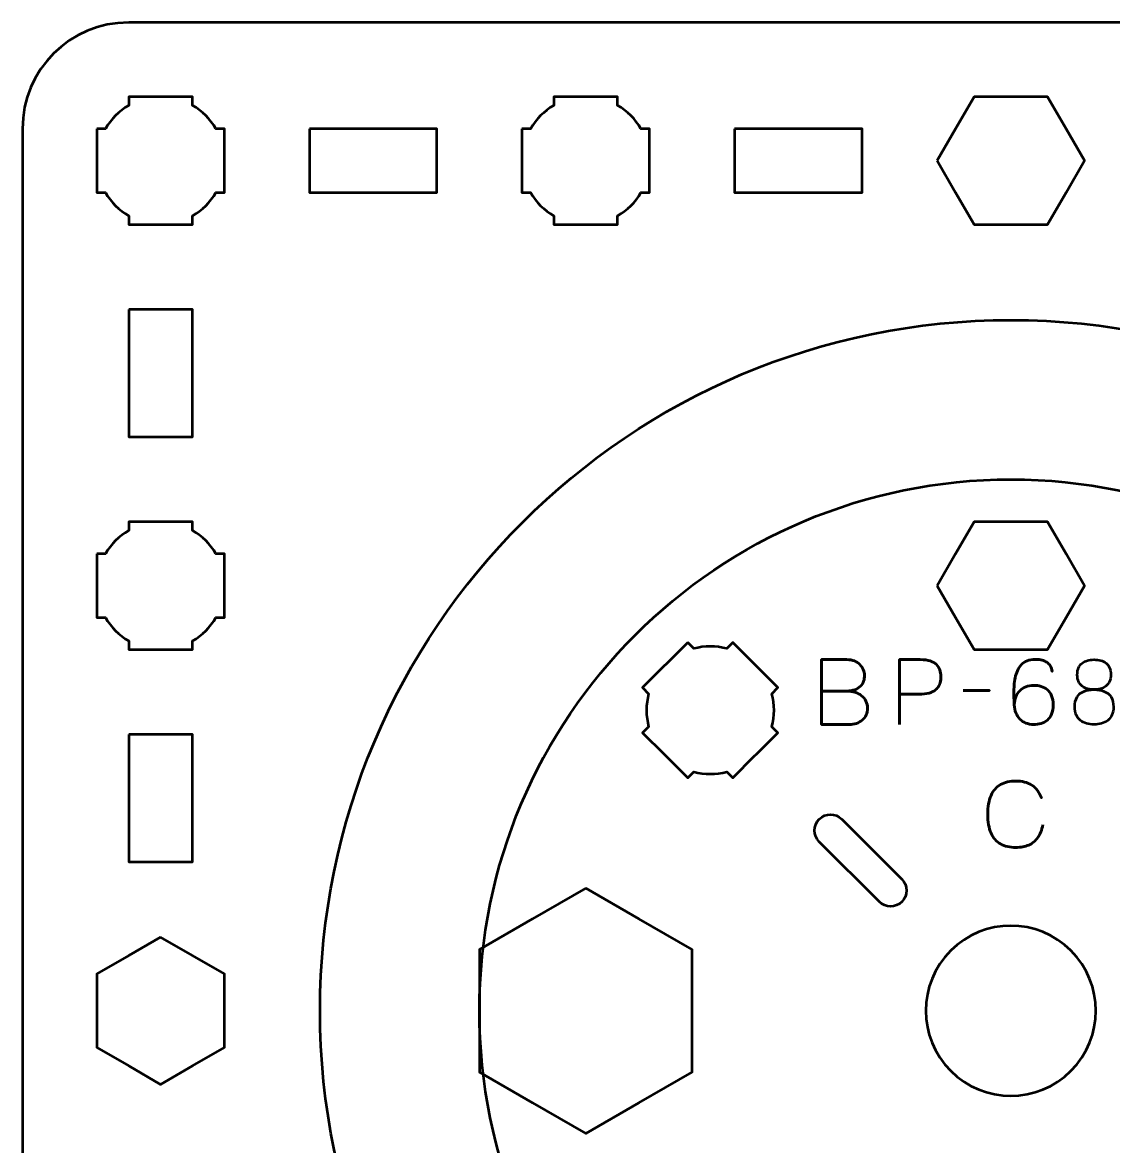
# Model space of a CAD drawing. Header units: centimetres. Extents: x -30.2 to 9.2, y -19.5 to -10.2.
# Drawn here: x -0.15 to 4.98, y -15.49 to -10.2 of the extents above; entities that cross this region are included whole.
import ezdxf

# ---------------------------------------------------------------- set-up
doc = ezdxf.new("R2010")
doc.units = ezdxf.units.CM
doc.header["$MEASUREMENT"] = 0
doc.layers.add('Layer 1', color=7, linetype='Continuous')

msp = doc.modelspace()

# ---------------------------------------------------------------- linework, layer by layer
at = {"layer": 'Layer 1', "lineweight": 53}
for major_axis in [(0, 3.25), (0, 2.5)]:
    msp.add_ellipse((4.49999, -14.85001), major_axis=major_axis, ratio=1, dxfattribs=at)
for points, knots in [([(0.35005, -10.19995), (0.35005, -10.19995), (8.64995, -10.19995), (8.64995, -10.19995), (8.64995, -10.19995), (8.92695, -10.19995), (9.15005, -10.42305), (9.15005, -10.70005), (9.15005, -10.70005), (9.15005, -10.70005), (9.15005, -18.99995), (9.15005, -18.99995), (9.15005, -18.99995), (9.15005, -19.27695), (8.92695, -19.50005), (8.64995, -19.50005), (8.64995, -19.50005), (8.64995, -19.50005), (0.35005, -19.50005), (0.35005, -19.50005), (0.35005, -19.50005), (0.07305, -19.50005), (-0.15005, -19.27695), (-0.15005, -18.99995), (-0.15005, -18.99995), (-0.15005, -18.99995), (-0.15005, -10.70005), (-0.15005, -10.70005), (-0.15005, -10.70005), (-0.15005, -10.42305), (0.07305, -10.19995), (0.35005, -10.19995)], [0, 0, 0, 0, 0.125, 0.125, 0.125, 0.125, 0.25, 0.25, 0.25, 0.25, 0.375, 0.375, 0.375, 0.375, 0.5, 0.5, 0.5, 0.5, 0.625, 0.625, 0.625, 0.625, 0.75, 0.75, 0.75, 0.75, 0.875, 0.875, 0.875, 0.875, 1, 1, 1, 1]), ([(0.19999, -10.69997), (0.19999, -10.69997), (0.24019, -10.69997), (0.24019, -10.69997), (0.24019, -10.69997), (0.26652, -10.65445), (0.30448, -10.61652), (0.34999, -10.59019), (0.34999, -10.59019), (0.34999, -10.59019), (0.34999, -10.54997), (0.34999, -10.54997), (0.34999, -10.54997), (0.34999, -10.54997), (0.64999, -10.54997), (0.64999, -10.54997), (0.64999, -10.54997), (0.64999, -10.54997), (0.64999, -10.59016), (0.64999, -10.59016), (0.64999, -10.59016), (0.69552, -10.61649), (0.73351, -10.65444), (0.75987, -10.69997), (0.75987, -10.69997), (0.75987, -10.69997), (0.79999, -10.69997), (0.79999, -10.69997), (0.79999, -10.69997), (0.79999, -10.69997), (0.79999, -10.84539), (0.79999, -10.84539), (0.79999, -10.84539), (0.79999, -10.84539), (0.80005, -10.85004), (0.80005, -10.85004), (0.80005, -10.85004), (0.80005, -10.85004), (0.79999, -10.85468), (0.79999, -10.85468), (0.79999, -10.85468), (0.79999, -10.85468), (0.79999, -10.99997), (0.79999, -10.99997), (0.79999, -10.99997), (0.79999, -10.99997), (0.75992, -10.99997), (0.75992, -10.99997), (0.75992, -10.99997), (0.73357, -11.04554), (0.69557, -11.08355), (0.64999, -11.10991), (0.64999, -11.10991), (0.64999, -11.10991), (0.64999, -11.14997), (0.64999, -11.14997), (0.64999, -11.14997), (0.64999, -11.14997), (0.50671, -11.14997), (0.50671, -11.14997), (0.50671, -11.14997), (0.50671, -11.14997), (0.50004, -11.15005), (0.50004, -11.15005), (0.50004, -11.15005), (0.50004, -11.15005), (0.49336, -11.14997), (0.49336, -11.14997), (0.49336, -11.14997), (0.49336, -11.14997), (0.34999, -11.14997), (0.34999, -11.14997), (0.34999, -11.14997), (0.34999, -11.14997), (0.34999, -11.10987), (0.34999, -11.10987), (0.34999, -11.10987), (0.30445, -11.08351), (0.26647, -11.04552), (0.24014, -10.99997), (0.24014, -10.99997), (0.24014, -10.99997), (0.19999, -10.99997), (0.19999, -10.99997), (0.19999, -10.99997), (0.19999, -10.99997), (0.19999, -10.69997), (0.19999, -10.69997)], [0, 0, 0, 0, 0.0454545, 0.0454545, 0.0454545, 0.0454545, 0.0909091, 0.0909091, 0.0909091, 0.0909091, 0.1363636, 0.1363636, 0.1363636, 0.1363636, 0.1818182, 0.1818182, 0.1818182, 0.1818182, 0.2272727, 0.2272727, 0.2272727, 0.2272727, 0.2727273, 0.2727273, 0.2727273, 0.2727273, 0.3181818, 0.3181818, 0.3181818, 0.3181818, 0.3636364, 0.3636364, 0.3636364, 0.3636364, 0.4090909, 0.4090909, 0.4090909, 0.4090909, 0.4545455, 0.4545455, 0.4545455, 0.4545455, 0.5, 0.5, 0.5, 0.5, 0.5454545, 0.5454545, 0.5454545, 0.5454545, 0.5909091, 0.5909091, 0.5909091, 0.5909091, 0.6363636, 0.6363636, 0.6363636, 0.6363636, 0.6818182, 0.6818182, 0.6818182, 0.6818182, 0.7272727, 0.7272727, 0.7272727, 0.7272727, 0.7727273, 0.7727273, 0.7727273, 0.7727273, 0.8181818, 0.8181818, 0.8181818, 0.8181818, 0.8636364, 0.8636364, 0.8636364, 0.8636364, 0.9090909, 0.9090909, 0.9090909, 0.9090909, 0.9545455, 0.9545455, 0.9545455, 0.9545455, 1, 1, 1, 1]), ([(2.19999, -10.69997), (2.19999, -10.69997), (2.24019, -10.69997), (2.24019, -10.69997), (2.24019, -10.69997), (2.26652, -10.65445), (2.30448, -10.61652), (2.34999, -10.59019), (2.34999, -10.59019), (2.34999, -10.59019), (2.34999, -10.54997), (2.34999, -10.54997), (2.34999, -10.54997), (2.34999, -10.54997), (2.64999, -10.54997), (2.64999, -10.54997), (2.64999, -10.54997), (2.64999, -10.54997), (2.64999, -10.59016), (2.64999, -10.59016), (2.64999, -10.59016), (2.69552, -10.61649), (2.73351, -10.65444), (2.75987, -10.69997), (2.75987, -10.69997), (2.75987, -10.69997), (2.79999, -10.69997), (2.79999, -10.69997), (2.79999, -10.69997), (2.79999, -10.69997), (2.79999, -10.84539), (2.79999, -10.84539), (2.79999, -10.84539), (2.79999, -10.84539), (2.80005, -10.85004), (2.80005, -10.85004), (2.80005, -10.85004), (2.80005, -10.85004), (2.79999, -10.85468), (2.79999, -10.85468), (2.79999, -10.85468), (2.79999, -10.85468), (2.79999, -10.99997), (2.79999, -10.99997), (2.79999, -10.99997), (2.79999, -10.99997), (2.75992, -10.99997), (2.75992, -10.99997), (2.75992, -10.99997), (2.73357, -11.04554), (2.69557, -11.08355), (2.64999, -11.10991), (2.64999, -11.10991), (2.64999, -11.10991), (2.64999, -11.14997), (2.64999, -11.14997), (2.64999, -11.14997), (2.64999, -11.14997), (2.50671, -11.14997), (2.50671, -11.14997), (2.50671, -11.14997), (2.50671, -11.14997), (2.50004, -11.15005), (2.50004, -11.15005), (2.50004, -11.15005), (2.50004, -11.15005), (2.49336, -11.14997), (2.49336, -11.14997), (2.49336, -11.14997), (2.49336, -11.14997), (2.34999, -11.14997), (2.34999, -11.14997), (2.34999, -11.14997), (2.34999, -11.14997), (2.34999, -11.10987), (2.34999, -11.10987), (2.34999, -11.10987), (2.30445, -11.08351), (2.26647, -11.04552), (2.24014, -10.99997), (2.24014, -10.99997), (2.24014, -10.99997), (2.19999, -10.99997), (2.19999, -10.99997), (2.19999, -10.99997), (2.19999, -10.99997), (2.19999, -10.69997), (2.19999, -10.69997)], [0, 0, 0, 0, 0.0454545, 0.0454545, 0.0454545, 0.0454545, 0.0909091, 0.0909091, 0.0909091, 0.0909091, 0.1363636, 0.1363636, 0.1363636, 0.1363636, 0.1818182, 0.1818182, 0.1818182, 0.1818182, 0.2272727, 0.2272727, 0.2272727, 0.2272727, 0.2727273, 0.2727273, 0.2727273, 0.2727273, 0.3181818, 0.3181818, 0.3181818, 0.3181818, 0.3636364, 0.3636364, 0.3636364, 0.3636364, 0.4090909, 0.4090909, 0.4090909, 0.4090909, 0.4545455, 0.4545455, 0.4545455, 0.4545455, 0.5, 0.5, 0.5, 0.5, 0.5454545, 0.5454545, 0.5454545, 0.5454545, 0.5909091, 0.5909091, 0.5909091, 0.5909091, 0.6363636, 0.6363636, 0.6363636, 0.6363636, 0.6818182, 0.6818182, 0.6818182, 0.6818182, 0.7272727, 0.7272727, 0.7272727, 0.7272727, 0.7727273, 0.7727273, 0.7727273, 0.7727273, 0.8181818, 0.8181818, 0.8181818, 0.8181818, 0.8636364, 0.8636364, 0.8636364, 0.8636364, 0.9090909, 0.9090909, 0.9090909, 0.9090909, 0.9545455, 0.9545455, 0.9545455, 0.9545455, 1, 1, 1, 1]), ([(4.15359, -10.84998), (4.15359, -10.84998), (4.2402, -10.69998), (4.2402, -10.69998), (4.2402, -10.69998), (4.2402, -10.69998), (4.3268, -10.54998), (4.3268, -10.54998), (4.3268, -10.54998), (4.3268, -10.54998), (4.5, -10.54998), (4.5, -10.54998), (4.5, -10.54998), (4.5, -10.54998), (4.6732, -10.54998), (4.6732, -10.54998), (4.6732, -10.54998), (4.6732, -10.54998), (4.7598, -10.69998), (4.7598, -10.69998), (4.7598, -10.69998), (4.7598, -10.69998), (4.84641, -10.84998), (4.84641, -10.84998), (4.84641, -10.84998), (4.84641, -10.84998), (4.7598, -10.99998), (4.7598, -10.99998), (4.7598, -10.99998), (4.7598, -10.99998), (4.6732, -11.14998), (4.6732, -11.14998), (4.6732, -11.14998), (4.6732, -11.14998), (4.5, -11.14998), (4.5, -11.14998), (4.5, -11.14998), (4.5, -11.14998), (4.3268, -11.14998), (4.3268, -11.14998), (4.3268, -11.14998), (4.3268, -11.14998), (4.2402, -10.99998), (4.2402, -10.99998), (4.2402, -10.99998), (4.2402, -10.99998), (4.15359, -10.84998), (4.15359, -10.84998)], [0, 0, 0, 0, 0.0833333, 0.0833333, 0.0833333, 0.0833333, 0.1666667, 0.1666667, 0.1666667, 0.1666667, 0.25, 0.25, 0.25, 0.25, 0.3333333, 0.3333333, 0.3333333, 0.3333333, 0.4166667, 0.4166667, 0.4166667, 0.4166667, 0.5, 0.5, 0.5, 0.5, 0.5833333, 0.5833333, 0.5833333, 0.5833333, 0.6666667, 0.6666667, 0.6666667, 0.6666667, 0.75, 0.75, 0.75, 0.75, 0.8333333, 0.8333333, 0.8333333, 0.8333333, 0.9166667, 0.9166667, 0.9166667, 0.9166667, 1, 1, 1, 1]), ([(1.2, -10.70005), (1.2, -10.70005), (1.8, -10.70005), (1.8, -10.70005), (1.8, -10.70005), (1.8, -10.70005), (1.8, -11.00005), (1.8, -11.00005), (1.8, -11.00005), (1.8, -11.00005), (1.2, -11.00005), (1.2, -11.00005), (1.2, -11.00005), (1.2, -11.00005), (1.2, -10.70005), (1.2, -10.70005)], [0, 0, 0, 0, 0.25, 0.25, 0.25, 0.25, 0.5, 0.5, 0.5, 0.5, 0.75, 0.75, 0.75, 0.75, 1, 1, 1, 1]), ([(3.19996, -10.70005), (3.19996, -10.70005), (3.79997, -10.70005), (3.79997, -10.70005), (3.79997, -10.70005), (3.79997, -10.70005), (3.79997, -11.00005), (3.79997, -11.00005), (3.79997, -11.00005), (3.79997, -11.00005), (3.19996, -11.00005), (3.19996, -11.00005), (3.19996, -11.00005), (3.19996, -11.00005), (3.19996, -10.70005), (3.19996, -10.70005)], [0, 0, 0, 0, 0.25, 0.25, 0.25, 0.25, 0.5, 0.5, 0.5, 0.5, 0.75, 0.75, 0.75, 0.75, 1, 1, 1, 1]), ([(0.35005, -11.55), (0.35005, -11.55), (0.65005, -11.55), (0.65005, -11.55), (0.65005, -11.55), (0.65005, -11.55), (0.65005, -12.15), (0.65005, -12.15), (0.65005, -12.15), (0.65005, -12.15), (0.35005, -12.15), (0.35005, -12.15), (0.35005, -12.15), (0.35005, -12.15), (0.35005, -11.55), (0.35005, -11.55)], [0, 0, 0, 0, 0.25, 0.25, 0.25, 0.25, 0.5, 0.5, 0.5, 0.5, 0.75, 0.75, 0.75, 0.75, 1, 1, 1, 1]), ([(0.19999, -12.69997), (0.19999, -12.69997), (0.24019, -12.69997), (0.24019, -12.69997), (0.24019, -12.69997), (0.26652, -12.65445), (0.30448, -12.61652), (0.34999, -12.59019), (0.34999, -12.59019), (0.34999, -12.59019), (0.34999, -12.54997), (0.34999, -12.54997), (0.34999, -12.54997), (0.34999, -12.54997), (0.64999, -12.54997), (0.64999, -12.54997), (0.64999, -12.54997), (0.64999, -12.54997), (0.64999, -12.59016), (0.64999, -12.59016), (0.64999, -12.59016), (0.69552, -12.61649), (0.73351, -12.65444), (0.75987, -12.69997), (0.75987, -12.69997), (0.75987, -12.69997), (0.79999, -12.69997), (0.79999, -12.69997), (0.79999, -12.69997), (0.79999, -12.69997), (0.79999, -12.84539), (0.79999, -12.84539), (0.79999, -12.84539), (0.79999, -12.84539), (0.80005, -12.85004), (0.80005, -12.85004), (0.80005, -12.85004), (0.80005, -12.85004), (0.79999, -12.85468), (0.79999, -12.85468), (0.79999, -12.85468), (0.79999, -12.85468), (0.79999, -12.99997), (0.79999, -12.99997), (0.79999, -12.99997), (0.79999, -12.99997), (0.75992, -12.99997), (0.75992, -12.99997), (0.75992, -12.99997), (0.73357, -13.04554), (0.69557, -13.08355), (0.64999, -13.10991), (0.64999, -13.10991), (0.64999, -13.10991), (0.64999, -13.14997), (0.64999, -13.14997), (0.64999, -13.14997), (0.64999, -13.14997), (0.50671, -13.14997), (0.50671, -13.14997), (0.50671, -13.14997), (0.50671, -13.14997), (0.50004, -13.15005), (0.50004, -13.15005), (0.50004, -13.15005), (0.50004, -13.15005), (0.49336, -13.14997), (0.49336, -13.14997), (0.49336, -13.14997), (0.49336, -13.14997), (0.34999, -13.14997), (0.34999, -13.14997), (0.34999, -13.14997), (0.34999, -13.14997), (0.34999, -13.10987), (0.34999, -13.10987), (0.34999, -13.10987), (0.30445, -13.08351), (0.26647, -13.04552), (0.24014, -12.99997), (0.24014, -12.99997), (0.24014, -12.99997), (0.19999, -12.99997), (0.19999, -12.99997), (0.19999, -12.99997), (0.19999, -12.99997), (0.19999, -12.69997), (0.19999, -12.69997)], [0, 0, 0, 0, 0.0454545, 0.0454545, 0.0454545, 0.0454545, 0.0909091, 0.0909091, 0.0909091, 0.0909091, 0.1363636, 0.1363636, 0.1363636, 0.1363636, 0.1818182, 0.1818182, 0.1818182, 0.1818182, 0.2272727, 0.2272727, 0.2272727, 0.2272727, 0.2727273, 0.2727273, 0.2727273, 0.2727273, 0.3181818, 0.3181818, 0.3181818, 0.3181818, 0.3636364, 0.3636364, 0.3636364, 0.3636364, 0.4090909, 0.4090909, 0.4090909, 0.4090909, 0.4545455, 0.4545455, 0.4545455, 0.4545455, 0.5, 0.5, 0.5, 0.5, 0.5454545, 0.5454545, 0.5454545, 0.5454545, 0.5909091, 0.5909091, 0.5909091, 0.5909091, 0.6363636, 0.6363636, 0.6363636, 0.6363636, 0.6818182, 0.6818182, 0.6818182, 0.6818182, 0.7272727, 0.7272727, 0.7272727, 0.7272727, 0.7727273, 0.7727273, 0.7727273, 0.7727273, 0.8181818, 0.8181818, 0.8181818, 0.8181818, 0.8636364, 0.8636364, 0.8636364, 0.8636364, 0.9090909, 0.9090909, 0.9090909, 0.9090909, 0.9545455, 0.9545455, 0.9545455, 0.9545455, 1, 1, 1, 1]), ([(4.15359, -12.84998), (4.15359, -12.84998), (4.2402, -12.69998), (4.2402, -12.69998), (4.2402, -12.69998), (4.2402, -12.69998), (4.3268, -12.54998), (4.3268, -12.54998), (4.3268, -12.54998), (4.3268, -12.54998), (4.5, -12.54998), (4.5, -12.54998), (4.5, -12.54998), (4.5, -12.54998), (4.6732, -12.54998), (4.6732, -12.54998), (4.6732, -12.54998), (4.6732, -12.54998), (4.7598, -12.69998), (4.7598, -12.69998), (4.7598, -12.69998), (4.7598, -12.69998), (4.84641, -12.84998), (4.84641, -12.84998), (4.84641, -12.84998), (4.84641, -12.84998), (4.7598, -12.99998), (4.7598, -12.99998), (4.7598, -12.99998), (4.7598, -12.99998), (4.6732, -13.14998), (4.6732, -13.14998), (4.6732, -13.14998), (4.6732, -13.14998), (4.5, -13.14998), (4.5, -13.14998), (4.5, -13.14998), (4.5, -13.14998), (4.3268, -13.14998), (4.3268, -13.14998), (4.3268, -13.14998), (4.3268, -13.14998), (4.2402, -12.99998), (4.2402, -12.99998), (4.2402, -12.99998), (4.2402, -12.99998), (4.15359, -12.84998), (4.15359, -12.84998)], [0, 0, 0, 0, 0.0833333, 0.0833333, 0.0833333, 0.0833333, 0.1666667, 0.1666667, 0.1666667, 0.1666667, 0.25, 0.25, 0.25, 0.25, 0.3333333, 0.3333333, 0.3333333, 0.3333333, 0.4166667, 0.4166667, 0.4166667, 0.4166667, 0.5, 0.5, 0.5, 0.5, 0.5833333, 0.5833333, 0.5833333, 0.5833333, 0.6666667, 0.6666667, 0.6666667, 0.6666667, 0.75, 0.75, 0.75, 0.75, 0.8333333, 0.8333333, 0.8333333, 0.8333333, 0.9166667, 0.9166667, 0.9166667, 0.9166667, 1, 1, 1, 1]), ([(2.97969, -13.11758), (2.97969, -13.11758), (3.00812, -13.146), (3.00812, -13.146), (3.00812, -13.146), (3.05892, -13.13243), (3.11258, -13.13245), (3.16338, -13.14602), (3.16338, -13.14602), (3.16338, -13.14602), (3.19182, -13.11758), (3.19182, -13.11758), (3.19182, -13.11758), (3.19182, -13.11758), (3.40395, -13.32971), (3.40395, -13.32971), (3.40395, -13.32971), (3.40395, -13.32971), (3.37554, -13.35813), (3.37554, -13.35813), (3.37554, -13.35813), (3.38911, -13.40894), (3.38914, -13.46264), (3.37559, -13.51347), (3.37559, -13.51347), (3.37559, -13.51347), (3.40395, -13.54184), (3.40395, -13.54184), (3.40395, -13.54184), (3.40395, -13.54184), (3.30113, -13.64467), (3.30113, -13.64467), (3.30113, -13.64467), (3.30113, -13.64467), (3.29788, -13.648), (3.29788, -13.648), (3.29788, -13.648), (3.29788, -13.648), (3.29456, -13.65124), (3.29456, -13.65124), (3.29456, -13.65124), (3.29456, -13.65124), (3.19182, -13.75397), (3.19182, -13.75397), (3.19182, -13.75397), (3.19182, -13.75397), (3.16349, -13.72564), (3.16349, -13.72564), (3.16349, -13.72564), (3.11263, -13.73923), (3.05889, -13.73924), (3.00802, -13.72565), (3.00802, -13.72565), (3.00802, -13.72565), (2.97969, -13.75397), (2.97969, -13.75397), (2.97969, -13.75397), (2.97969, -13.75397), (2.87838, -13.65266), (2.87838, -13.65266), (2.87838, -13.65266), (2.87838, -13.65266), (2.8736, -13.648), (2.8736, -13.648), (2.8736, -13.648), (2.8736, -13.648), (2.86894, -13.64322), (2.86894, -13.64322), (2.86894, -13.64322), (2.86894, -13.64322), (2.76756, -13.54184), (2.76756, -13.54184), (2.76756, -13.54184), (2.76756, -13.54184), (2.79591, -13.51349), (2.79591, -13.51349), (2.79591, -13.51349), (2.78235, -13.46264), (2.78236, -13.40893), (2.79595, -13.3581), (2.79595, -13.3581), (2.79595, -13.3581), (2.76756, -13.32971), (2.76756, -13.32971), (2.76756, -13.32971), (2.76756, -13.32971), (2.97969, -13.11758), (2.97969, -13.11758)], [0, 0, 0, 0, 0.0454545, 0.0454545, 0.0454545, 0.0454545, 0.0909091, 0.0909091, 0.0909091, 0.0909091, 0.1363636, 0.1363636, 0.1363636, 0.1363636, 0.1818182, 0.1818182, 0.1818182, 0.1818182, 0.2272727, 0.2272727, 0.2272727, 0.2272727, 0.2727273, 0.2727273, 0.2727273, 0.2727273, 0.3181818, 0.3181818, 0.3181818, 0.3181818, 0.3636364, 0.3636364, 0.3636364, 0.3636364, 0.4090909, 0.4090909, 0.4090909, 0.4090909, 0.4545455, 0.4545455, 0.4545455, 0.4545455, 0.5, 0.5, 0.5, 0.5, 0.5454545, 0.5454545, 0.5454545, 0.5454545, 0.5909091, 0.5909091, 0.5909091, 0.5909091, 0.6363636, 0.6363636, 0.6363636, 0.6363636, 0.6818182, 0.6818182, 0.6818182, 0.6818182, 0.7272727, 0.7272727, 0.7272727, 0.7272727, 0.7727273, 0.7727273, 0.7727273, 0.7727273, 0.8181818, 0.8181818, 0.8181818, 0.8181818, 0.8636364, 0.8636364, 0.8636364, 0.8636364, 0.9090909, 0.9090909, 0.9090909, 0.9090909, 0.9545455, 0.9545455, 0.9545455, 0.9545455, 1, 1, 1, 1]), ([(0.35005, -13.54996), (0.35005, -13.54996), (0.65005, -13.54996), (0.65005, -13.54996), (0.65005, -13.54996), (0.65005, -13.54996), (0.65005, -14.14997), (0.65005, -14.14997), (0.65005, -14.14997), (0.65005, -14.14997), (0.35005, -14.14997), (0.35005, -14.14997), (0.35005, -14.14997), (0.35005, -14.14997), (0.35005, -13.54996), (0.35005, -13.54996)], [0, 0, 0, 0, 0.25, 0.25, 0.25, 0.25, 0.5, 0.5, 0.5, 0.5, 0.75, 0.75, 0.75, 0.75, 1, 1, 1, 1]), ([(3.70451, -13.94845), (3.67523, -13.91917), (3.62772, -13.91917), (3.59844, -13.94845), (3.59844, -13.94845), (3.56916, -13.97773), (3.56916, -14.02523), (3.59844, -14.05451), (3.59844, -14.05451), (3.59844, -14.05451), (3.88129, -14.33736), (3.88129, -14.33736), (3.88129, -14.33736), (3.91057, -14.36664), (3.95807, -14.36664), (3.98735, -14.33736), (3.98735, -14.33736), (4.01663, -14.30808), (4.01663, -14.26057), (3.98735, -14.23129), (3.98735, -14.23129), (3.98735, -14.23129), (3.70451, -13.94845), (3.70451, -13.94845)], [0, 0, 0, 0, 0.1666667, 0.1666667, 0.1666667, 0.1666667, 0.3333333, 0.3333333, 0.3333333, 0.3333333, 0.5, 0.5, 0.5, 0.5, 0.6666667, 0.6666667, 0.6666667, 0.6666667, 0.8333333, 0.8333333, 0.8333333, 0.8333333, 1, 1, 1, 1]), ([(2.5, -14.27264), (2.5, -14.27264), (2.75, -14.41698), (2.75, -14.41698), (2.75, -14.41698), (2.75, -14.41698), (3, -14.56132), (3, -14.56132), (3, -14.56132), (3, -14.56132), (3, -14.85), (3, -14.85), (3, -14.85), (3, -14.85), (3, -15.13868), (3, -15.13868), (3, -15.13868), (3, -15.13868), (2.75, -15.28302), (2.75, -15.28302), (2.75, -15.28302), (2.75, -15.28302), (2.5, -15.42736), (2.5, -15.42736), (2.5, -15.42736), (2.5, -15.42736), (2.25, -15.28302), (2.25, -15.28302), (2.25, -15.28302), (2.25, -15.28302), (2, -15.13868), (2, -15.13868), (2, -15.13868), (2, -15.13868), (2, -14.85), (2, -14.85), (2, -14.85), (2, -14.85), (2, -14.56132), (2, -14.56132), (2, -14.56132), (2, -14.56132), (2.25, -14.41698), (2.25, -14.41698), (2.25, -14.41698), (2.25, -14.41698), (2.5, -14.27264), (2.5, -14.27264)], [0, 0, 0, 0, 0.0833333, 0.0833333, 0.0833333, 0.0833333, 0.1666667, 0.1666667, 0.1666667, 0.1666667, 0.25, 0.25, 0.25, 0.25, 0.3333333, 0.3333333, 0.3333333, 0.3333333, 0.4166667, 0.4166667, 0.4166667, 0.4166667, 0.5, 0.5, 0.5, 0.5, 0.5833333, 0.5833333, 0.5833333, 0.5833333, 0.6666667, 0.6666667, 0.6666667, 0.6666667, 0.75, 0.75, 0.75, 0.75, 0.8333333, 0.8333333, 0.8333333, 0.8333333, 0.9166667, 0.9166667, 0.9166667, 0.9166667, 1, 1, 1, 1]), ([(4.21716, -14.56717), (4.37334, -14.41098), (4.62666, -14.41098), (4.78284, -14.56717), (4.78284, -14.56717), (4.93903, -14.72335), (4.93903, -14.97667), (4.78284, -15.13285), (4.78284, -15.13285), (4.62666, -15.28904), (4.37334, -15.28904), (4.21716, -15.13285), (4.21716, -15.13285), (4.06097, -14.97667), (4.06097, -14.72335), (4.21716, -14.56717)], [0, 0, 0, 0, 0.25, 0.25, 0.25, 0.25, 0.5, 0.5, 0.5, 0.5, 0.75, 0.75, 0.75, 0.75, 1, 1, 1, 1]), ([(0.5, -14.50357), (0.5, -14.50357), (0.65, -14.59018), (0.65, -14.59018), (0.65, -14.59018), (0.65, -14.59018), (0.8, -14.67678), (0.8, -14.67678), (0.8, -14.67678), (0.8, -14.67678), (0.8, -14.84998), (0.8, -14.84998), (0.8, -14.84998), (0.8, -14.84998), (0.8, -15.02318), (0.8, -15.02318), (0.8, -15.02318), (0.8, -15.02318), (0.65, -15.10978), (0.65, -15.10978), (0.65, -15.10978), (0.65, -15.10978), (0.5, -15.19639), (0.5, -15.19639), (0.5, -15.19639), (0.5, -15.19639), (0.35, -15.10978), (0.35, -15.10978), (0.35, -15.10978), (0.35, -15.10978), (0.2, -15.02318), (0.2, -15.02318), (0.2, -15.02318), (0.2, -15.02318), (0.2, -14.84998), (0.2, -14.84998), (0.2, -14.84998), (0.2, -14.84998), (0.2, -14.67678), (0.2, -14.67678), (0.2, -14.67678), (0.2, -14.67678), (0.35, -14.59018), (0.35, -14.59018), (0.35, -14.59018), (0.35, -14.59018), (0.5, -14.50357), (0.5, -14.50357)], [0, 0, 0, 0, 0.0833333, 0.0833333, 0.0833333, 0.0833333, 0.1666667, 0.1666667, 0.1666667, 0.1666667, 0.25, 0.25, 0.25, 0.25, 0.3333333, 0.3333333, 0.3333333, 0.3333333, 0.4166667, 0.4166667, 0.4166667, 0.4166667, 0.5, 0.5, 0.5, 0.5, 0.5833333, 0.5833333, 0.5833333, 0.5833333, 0.6666667, 0.6666667, 0.6666667, 0.6666667, 0.75, 0.75, 0.75, 0.75, 0.8333333, 0.8333333, 0.8333333, 0.8333333, 0.9166667, 0.9166667, 0.9166667, 0.9166667, 1, 1, 1, 1])]:
    msp.add_open_spline(points, degree=3, knots=knots, dxfattribs=at)
at = {"layer": 'Layer 1', "color": 5, "lineweight": 53}
for points, knots in [([(3.60953, -13.34573), (3.60953, -13.34573), (3.72679, -13.34573), (3.72679, -13.34573), (3.72679, -13.34573), (3.74203, -13.34566), (3.75501, -13.34355), (3.76595, -13.33938), (3.76595, -13.33938), (3.77682, -13.33529), (3.78563, -13.32972), (3.79248, -13.32273), (3.79248, -13.32273), (3.79932, -13.31575), (3.80426, -13.30785), (3.80737, -13.2991), (3.80737, -13.2991), (3.8104, -13.29042), (3.81181, -13.28139), (3.81146, -13.27208), (3.81146, -13.27208), (3.81103, -13.26276), (3.80906, -13.25373), (3.80553, -13.24491), (3.80553, -13.24491), (3.80207, -13.23609), (3.79685, -13.22812), (3.79001, -13.22099), (3.79001, -13.22099), (3.78317, -13.21387), (3.77463, -13.20822), (3.76426, -13.20406), (3.76426, -13.20406), (3.75388, -13.19983), (3.74168, -13.19764), (3.72764, -13.19757), (3.72764, -13.19757), (3.72764, -13.19757), (3.60953, -13.19757), (3.60953, -13.19757), (3.60953, -13.19757), (3.60953, -13.19757), (3.60953, -13.50279), (3.60953, -13.50279), (3.60953, -13.50279), (3.60953, -13.50279), (3.73949, -13.50279), (3.73949, -13.50279), (3.73949, -13.50279), (3.75163, -13.50279), (3.76292, -13.50103), (3.77336, -13.49757), (3.77336, -13.49757), (3.7838, -13.49404), (3.7929, -13.48903), (3.8008, -13.48233), (3.8008, -13.48233), (3.80864, -13.4757), (3.81477, -13.46765), (3.81915, -13.45813), (3.81915, -13.45813), (3.82352, -13.4486), (3.82578, -13.43781), (3.82585, -13.42574), (3.82585, -13.42574), (3.82557, -13.41361), (3.82303, -13.40267), (3.81816, -13.39287), (3.81816, -13.39287), (3.81329, -13.38306), (3.80652, -13.37466), (3.79777, -13.36761), (3.79777, -13.36761), (3.78902, -13.36062), (3.77858, -13.35519), (3.76658, -13.35145), (3.76658, -13.35145), (3.75459, -13.34771), (3.74133, -13.34581), (3.72679, -13.34573), (3.72679, -13.34573), (3.74133, -13.34581), (3.75459, -13.34771), (3.76658, -13.35145), (3.76658, -13.35145), (3.77858, -13.35519), (3.78902, -13.36062), (3.79777, -13.36761), (3.79777, -13.36761), (3.80652, -13.37466), (3.81329, -13.38306), (3.81816, -13.39287), (3.81816, -13.39287), (3.82303, -13.40267), (3.82557, -13.41361), (3.82585, -13.42574), (3.82585, -13.42574), (3.82578, -13.43781), (3.82352, -13.4486), (3.81915, -13.45813), (3.81915, -13.45813), (3.81477, -13.46765), (3.80864, -13.4757), (3.8008, -13.48233), (3.8008, -13.48233), (3.7929, -13.48903), (3.7838, -13.49404), (3.77336, -13.49757), (3.77336, -13.49757), (3.76292, -13.50103), (3.75163, -13.50279), (3.73949, -13.50279), (3.73949, -13.50279), (3.73949, -13.50279), (3.60953, -13.50279), (3.60953, -13.50279), (3.60953, -13.50279), (3.60953, -13.50279), (3.60953, -13.19757), (3.60953, -13.19757), (3.60953, -13.19757), (3.60953, -13.19757), (3.72764, -13.19757), (3.72764, -13.19757), (3.72764, -13.19757), (3.74168, -13.19764), (3.75388, -13.19983), (3.76426, -13.20406), (3.76426, -13.20406), (3.77463, -13.20822), (3.78317, -13.21387), (3.79001, -13.22099), (3.79001, -13.22099), (3.79685, -13.22812), (3.80207, -13.23609), (3.80553, -13.24491), (3.80553, -13.24491), (3.80906, -13.25373), (3.81103, -13.26276), (3.81146, -13.27208), (3.81146, -13.27208), (3.81181, -13.28139), (3.8104, -13.29042), (3.80737, -13.2991), (3.80737, -13.2991), (3.80426, -13.30785), (3.79932, -13.31575), (3.79248, -13.32273), (3.79248, -13.32273), (3.78563, -13.32972), (3.77682, -13.33529), (3.76595, -13.33938), (3.76595, -13.33938), (3.75501, -13.34355), (3.74203, -13.34566), (3.72679, -13.34573), (3.72679, -13.34573), (3.72679, -13.34573), (3.60953, -13.34573), (3.60953, -13.34573)], [0, 0, 0, 0, 0.025, 0.025, 0.025, 0.025, 0.05, 0.05, 0.05, 0.05, 0.075, 0.075, 0.075, 0.075, 0.1, 0.1, 0.1, 0.1, 0.125, 0.125, 0.125, 0.125, 0.15, 0.15, 0.15, 0.15, 0.175, 0.175, 0.175, 0.175, 0.2, 0.2, 0.2, 0.2, 0.225, 0.225, 0.225, 0.225, 0.25, 0.25, 0.25, 0.25, 0.275, 0.275, 0.275, 0.275, 0.3, 0.3, 0.3, 0.3, 0.325, 0.325, 0.325, 0.325, 0.35, 0.35, 0.35, 0.35, 0.375, 0.375, 0.375, 0.375, 0.4, 0.4, 0.4, 0.4, 0.425, 0.425, 0.425, 0.425, 0.45, 0.45, 0.45, 0.45, 0.475, 0.475, 0.475, 0.475, 0.5, 0.5, 0.5, 0.5, 0.525, 0.525, 0.525, 0.525, 0.55, 0.55, 0.55, 0.55, 0.575, 0.575, 0.575, 0.575, 0.6, 0.6, 0.6, 0.6, 0.625, 0.625, 0.625, 0.625, 0.65, 0.65, 0.65, 0.65, 0.675, 0.675, 0.675, 0.675, 0.7, 0.7, 0.7, 0.7, 0.725, 0.725, 0.725, 0.725, 0.75, 0.75, 0.75, 0.75, 0.775, 0.775, 0.775, 0.775, 0.8, 0.8, 0.8, 0.8, 0.825, 0.825, 0.825, 0.825, 0.85, 0.85, 0.85, 0.85, 0.875, 0.875, 0.875, 0.875, 0.9, 0.9, 0.9, 0.9, 0.925, 0.925, 0.925, 0.925, 0.95, 0.95, 0.95, 0.95, 0.975, 0.975, 0.975, 0.975, 1, 1, 1, 1]), ([(3.97571, -13.50279), (3.97571, -13.50279), (3.97571, -13.19757), (3.97571, -13.19757), (3.97571, -13.19757), (3.97571, -13.19757), (4.07308, -13.19757), (4.07308, -13.19757), (4.07308, -13.19757), (4.09255, -13.19764), (4.10856, -13.19983), (4.12119, -13.20406), (4.12119, -13.20406), (4.13375, -13.20822), (4.14363, -13.21401), (4.15076, -13.22135), (4.15076, -13.22135), (4.15788, -13.22861), (4.16296, -13.23694), (4.16607, -13.24632), (4.16607, -13.24632), (4.1691, -13.25571), (4.17086, -13.26551), (4.17129, -13.27589), (4.17129, -13.27589), (4.17178, -13.28626), (4.17058, -13.29642), (4.16776, -13.30629), (4.16776, -13.30629), (4.16487, -13.31617), (4.16, -13.32513), (4.15301, -13.33318), (4.15301, -13.33318), (4.1461, -13.34122), (4.13672, -13.34764), (4.12493, -13.35237), (4.12493, -13.35237), (4.11315, -13.35716), (4.09855, -13.35956), (4.08112, -13.3597), (4.08112, -13.3597), (4.08112, -13.3597), (3.97571, -13.3597), (3.97571, -13.3597), (3.97571, -13.3597), (3.97571, -13.3597), (4.08112, -13.3597), (4.08112, -13.3597), (4.08112, -13.3597), (4.09819, -13.35956), (4.11266, -13.35716), (4.12437, -13.35237), (4.12437, -13.35237), (4.13615, -13.34764), (4.14554, -13.34122), (4.15259, -13.33318), (4.15259, -13.33318), (4.15958, -13.32513), (4.16459, -13.31617), (4.16755, -13.30629), (4.16755, -13.30629), (4.17051, -13.29642), (4.17178, -13.28626), (4.17129, -13.27589), (4.17129, -13.27589), (4.17086, -13.26551), (4.1691, -13.25571), (4.16593, -13.24632), (4.16593, -13.24632), (4.16282, -13.23694), (4.1576, -13.22861), (4.15047, -13.22135), (4.15047, -13.22135), (4.14328, -13.21401), (4.1334, -13.20822), (4.12084, -13.20406), (4.12084, -13.20406), (4.10821, -13.19983), (4.09234, -13.19764), (4.07308, -13.19757), (4.07308, -13.19757), (4.07308, -13.19757), (3.97571, -13.19757), (3.97571, -13.19757), (3.97571, -13.19757), (3.97571, -13.19757), (3.97571, -13.50279), (3.97571, -13.50279)], [0, 0, 0, 0, 0.0454545, 0.0454545, 0.0454545, 0.0454545, 0.0909091, 0.0909091, 0.0909091, 0.0909091, 0.1363636, 0.1363636, 0.1363636, 0.1363636, 0.1818182, 0.1818182, 0.1818182, 0.1818182, 0.2272727, 0.2272727, 0.2272727, 0.2272727, 0.2727273, 0.2727273, 0.2727273, 0.2727273, 0.3181818, 0.3181818, 0.3181818, 0.3181818, 0.3636364, 0.3636364, 0.3636364, 0.3636364, 0.4090909, 0.4090909, 0.4090909, 0.4090909, 0.4545455, 0.4545455, 0.4545455, 0.4545455, 0.5, 0.5, 0.5, 0.5, 0.5454545, 0.5454545, 0.5454545, 0.5454545, 0.5909091, 0.5909091, 0.5909091, 0.5909091, 0.6363636, 0.6363636, 0.6363636, 0.6363636, 0.6818182, 0.6818182, 0.6818182, 0.6818182, 0.7272727, 0.7272727, 0.7272727, 0.7272727, 0.7727273, 0.7727273, 0.7727273, 0.7727273, 0.8181818, 0.8181818, 0.8181818, 0.8181818, 0.8636364, 0.8636364, 0.8636364, 0.8636364, 0.9090909, 0.9090909, 0.9090909, 0.9090909, 0.9545455, 0.9545455, 0.9545455, 0.9545455, 1, 1, 1, 1]), ([(4.5163, -13.41093), (4.51637, -13.3971), (4.51862, -13.38461), (4.52314, -13.37332), (4.52314, -13.37332), (4.52758, -13.3621), (4.53386, -13.35244), (4.54198, -13.34432), (4.54198, -13.34432), (4.55002, -13.33628), (4.55955, -13.33007), (4.57041, -13.3257), (4.57041, -13.3257), (4.58128, -13.32132), (4.5932, -13.31914), (4.60604, -13.31906), (4.60604, -13.31906), (4.61895, -13.31899), (4.63102, -13.32062), (4.64224, -13.32386), (4.64224, -13.32386), (4.65346, -13.32704), (4.66326, -13.33226), (4.6718, -13.33946), (4.6718, -13.33946), (4.68034, -13.34658), (4.68704, -13.35604), (4.69184, -13.36782), (4.69184, -13.36782), (4.69663, -13.3796), (4.6991, -13.39392), (4.69917, -13.41093), (4.69917, -13.41093), (4.6991, -13.42793), (4.69663, -13.44225), (4.69184, -13.45404), (4.69184, -13.45404), (4.68704, -13.46582), (4.68034, -13.47527), (4.6718, -13.4824), (4.6718, -13.4824), (4.66326, -13.4896), (4.65346, -13.49482), (4.64224, -13.49799), (4.64224, -13.49799), (4.63102, -13.50124), (4.61895, -13.50286), (4.60604, -13.50279), (4.60604, -13.50279), (4.5932, -13.50272), (4.58142, -13.50053), (4.57062, -13.49616), (4.57062, -13.49616), (4.5599, -13.49178), (4.55059, -13.48557), (4.54261, -13.47746), (4.54261, -13.47746), (4.53464, -13.46942), (4.52836, -13.45975), (4.52385, -13.44846), (4.52385, -13.44846), (4.51926, -13.43724), (4.51679, -13.42476), (4.5163, -13.41093), (4.5163, -13.41093), (4.51601, -13.40394), (4.51566, -13.39562), (4.51517, -13.38595), (4.51517, -13.38595), (4.51467, -13.37621), (4.51439, -13.36563), (4.51432, -13.35427), (4.51432, -13.35427), (4.51425, -13.34284), (4.5146, -13.33106), (4.51552, -13.31899), (4.51552, -13.31899), (4.51637, -13.30686), (4.51806, -13.29493), (4.52053, -13.28315), (4.52053, -13.28315), (4.523, -13.27144), (4.52653, -13.26036), (4.53118, -13.24999), (4.53118, -13.24999), (4.53584, -13.23962), (4.54184, -13.23045), (4.54925, -13.22247), (4.54925, -13.22247), (4.55672, -13.2145), (4.56583, -13.20822), (4.57662, -13.20364), (4.57662, -13.20364), (4.58742, -13.19912), (4.60019, -13.19679), (4.61493, -13.19672), (4.61493, -13.19672), (4.62777, -13.19679), (4.63864, -13.19806), (4.64767, -13.20053), (4.64767, -13.20053), (4.6567, -13.203), (4.66411, -13.20632), (4.67004, -13.21041), (4.67004, -13.21041), (4.67589, -13.21457), (4.68055, -13.21909), (4.68393, -13.2241), (4.68393, -13.2241), (4.68732, -13.22904), (4.68986, -13.23405), (4.69141, -13.23906), (4.69141, -13.23906), (4.69304, -13.24406), (4.69409, -13.24872), (4.69452, -13.25303), (4.69452, -13.25303), (4.69409, -13.24872), (4.69304, -13.24406), (4.69141, -13.23906), (4.69141, -13.23906), (4.68986, -13.23405), (4.68732, -13.22904), (4.68393, -13.2241), (4.68393, -13.2241), (4.68055, -13.21909), (4.67589, -13.21457), (4.67004, -13.21041), (4.67004, -13.21041), (4.66411, -13.20632), (4.6567, -13.203), (4.64767, -13.20053), (4.64767, -13.20053), (4.63864, -13.19806), (4.62777, -13.19679), (4.61493, -13.19672), (4.61493, -13.19672), (4.60019, -13.19679), (4.58742, -13.19912), (4.57662, -13.20364), (4.57662, -13.20364), (4.56583, -13.20822), (4.55672, -13.2145), (4.54925, -13.22247), (4.54925, -13.22247), (4.54184, -13.23045), (4.53584, -13.23962), (4.53118, -13.24999), (4.53118, -13.24999), (4.52653, -13.26036), (4.523, -13.27144), (4.52053, -13.28315), (4.52053, -13.28315), (4.51806, -13.29493), (4.51637, -13.30686), (4.51552, -13.31899), (4.51552, -13.31899), (4.5146, -13.33106), (4.51425, -13.34284), (4.51432, -13.35427), (4.51432, -13.35427), (4.51439, -13.36563), (4.51467, -13.37621), (4.51517, -13.38595), (4.51517, -13.38595), (4.51566, -13.39562), (4.51601, -13.40394), (4.5163, -13.41093), (4.5163, -13.41093), (4.51679, -13.42476), (4.51926, -13.43724), (4.52385, -13.44846), (4.52385, -13.44846), (4.52836, -13.45975), (4.53464, -13.46942), (4.54261, -13.47746), (4.54261, -13.47746), (4.55059, -13.48557), (4.5599, -13.49178), (4.57062, -13.49616), (4.57062, -13.49616), (4.58142, -13.50053), (4.5932, -13.50272), (4.60604, -13.50279), (4.60604, -13.50279), (4.61895, -13.50286), (4.63102, -13.50124), (4.64224, -13.49799), (4.64224, -13.49799), (4.65346, -13.49482), (4.66326, -13.4896), (4.6718, -13.4824), (4.6718, -13.4824), (4.68034, -13.47527), (4.68704, -13.46582), (4.69184, -13.45404), (4.69184, -13.45404), (4.69663, -13.44225), (4.6991, -13.42793), (4.69917, -13.41093), (4.69917, -13.41093), (4.6991, -13.39392), (4.69663, -13.3796), (4.69184, -13.36782), (4.69184, -13.36782), (4.68704, -13.35604), (4.68034, -13.34658), (4.6718, -13.33946), (4.6718, -13.33946), (4.66326, -13.33226), (4.65346, -13.32704), (4.64224, -13.32386), (4.64224, -13.32386), (4.63102, -13.32062), (4.61895, -13.31899), (4.60604, -13.31906), (4.60604, -13.31906), (4.5932, -13.31914), (4.58128, -13.32132), (4.57041, -13.3257), (4.57041, -13.3257), (4.55955, -13.33007), (4.55002, -13.33628), (4.54198, -13.34432), (4.54198, -13.34432), (4.53386, -13.35244), (4.52758, -13.3621), (4.52314, -13.37332), (4.52314, -13.37332), (4.51862, -13.38461), (4.51637, -13.3971), (4.5163, -13.41093)], [0, 0, 0, 0, 0.0172414, 0.0172414, 0.0172414, 0.0172414, 0.0344828, 0.0344828, 0.0344828, 0.0344828, 0.0517241, 0.0517241, 0.0517241, 0.0517241, 0.0689655, 0.0689655, 0.0689655, 0.0689655, 0.0862069, 0.0862069, 0.0862069, 0.0862069, 0.1034483, 0.1034483, 0.1034483, 0.1034483, 0.1206897, 0.1206897, 0.1206897, 0.1206897, 0.137931, 0.137931, 0.137931, 0.137931, 0.1551724, 0.1551724, 0.1551724, 0.1551724, 0.1724138, 0.1724138, 0.1724138, 0.1724138, 0.1896552, 0.1896552, 0.1896552, 0.1896552, 0.2068966, 0.2068966, 0.2068966, 0.2068966, 0.2241379, 0.2241379, 0.2241379, 0.2241379, 0.2413793, 0.2413793, 0.2413793, 0.2413793, 0.2586207, 0.2586207, 0.2586207, 0.2586207, 0.2758621, 0.2758621, 0.2758621, 0.2758621, 0.2931034, 0.2931034, 0.2931034, 0.2931034, 0.3103448, 0.3103448, 0.3103448, 0.3103448, 0.3275862, 0.3275862, 0.3275862, 0.3275862, 0.3448276, 0.3448276, 0.3448276, 0.3448276, 0.362069, 0.362069, 0.362069, 0.362069, 0.3793103, 0.3793103, 0.3793103, 0.3793103, 0.3965517, 0.3965517, 0.3965517, 0.3965517, 0.4137931, 0.4137931, 0.4137931, 0.4137931, 0.4310345, 0.4310345, 0.4310345, 0.4310345, 0.4482759, 0.4482759, 0.4482759, 0.4482759, 0.4655172, 0.4655172, 0.4655172, 0.4655172, 0.4827586, 0.4827586, 0.4827586, 0.4827586, 0.5, 0.5, 0.5, 0.5, 0.5172414, 0.5172414, 0.5172414, 0.5172414, 0.5344828, 0.5344828, 0.5344828, 0.5344828, 0.5517241, 0.5517241, 0.5517241, 0.5517241, 0.5689655, 0.5689655, 0.5689655, 0.5689655, 0.5862069, 0.5862069, 0.5862069, 0.5862069, 0.6034483, 0.6034483, 0.6034483, 0.6034483, 0.6206897, 0.6206897, 0.6206897, 0.6206897, 0.637931, 0.637931, 0.637931, 0.637931, 0.6551724, 0.6551724, 0.6551724, 0.6551724, 0.6724138, 0.6724138, 0.6724138, 0.6724138, 0.6896552, 0.6896552, 0.6896552, 0.6896552, 0.7068966, 0.7068966, 0.7068966, 0.7068966, 0.7241379, 0.7241379, 0.7241379, 0.7241379, 0.7413793, 0.7413793, 0.7413793, 0.7413793, 0.7586207, 0.7586207, 0.7586207, 0.7586207, 0.7758621, 0.7758621, 0.7758621, 0.7758621, 0.7931034, 0.7931034, 0.7931034, 0.7931034, 0.8103448, 0.8103448, 0.8103448, 0.8103448, 0.8275862, 0.8275862, 0.8275862, 0.8275862, 0.8448276, 0.8448276, 0.8448276, 0.8448276, 0.862069, 0.862069, 0.862069, 0.862069, 0.8793103, 0.8793103, 0.8793103, 0.8793103, 0.8965517, 0.8965517, 0.8965517, 0.8965517, 0.9137931, 0.9137931, 0.9137931, 0.9137931, 0.9310345, 0.9310345, 0.9310345, 0.9310345, 0.9482759, 0.9482759, 0.9482759, 0.9482759, 0.9655172, 0.9655172, 0.9655172, 0.9655172, 0.9827586, 0.9827586, 0.9827586, 0.9827586, 1, 1, 1, 1]), ([(4.89137, -13.33896), (4.90223, -13.33896), (4.91239, -13.33769), (4.92192, -13.33515), (4.92192, -13.33515), (4.93137, -13.33254), (4.9397, -13.32845), (4.94696, -13.32287), (4.94696, -13.32287), (4.95416, -13.3173), (4.9598, -13.31003), (4.9639, -13.30107), (4.9639, -13.30107), (4.96799, -13.29218), (4.97003, -13.28139), (4.9701, -13.26869), (4.9701, -13.26869), (4.97003, -13.25599), (4.96806, -13.24512), (4.96418, -13.23609), (4.96418, -13.23609), (4.9603, -13.22706), (4.95479, -13.21965), (4.94774, -13.21394), (4.94774, -13.21394), (4.94068, -13.20829), (4.93236, -13.20413), (4.92276, -13.20152), (4.92276, -13.20152), (4.91324, -13.19891), (4.90272, -13.19778), (4.89137, -13.19799), (4.89137, -13.19799), (4.88001, -13.19813), (4.86949, -13.19962), (4.85997, -13.20223), (4.85997, -13.20223), (4.85037, -13.20491), (4.84205, -13.209), (4.83499, -13.21457), (4.83499, -13.21457), (4.82794, -13.22015), (4.82243, -13.22741), (4.81855, -13.2363), (4.81855, -13.2363), (4.81467, -13.24526), (4.8127, -13.25599), (4.81263, -13.26869), (4.81263, -13.26869), (4.8127, -13.28139), (4.81474, -13.29218), (4.81884, -13.30107), (4.81884, -13.30107), (4.82293, -13.31003), (4.82857, -13.3173), (4.83584, -13.32287), (4.83584, -13.32287), (4.84304, -13.32845), (4.85136, -13.33254), (4.86082, -13.33515), (4.86082, -13.33515), (4.87034, -13.33769), (4.8805, -13.33896), (4.89137, -13.33896)], [0, 0, 0, 0, 0.0625, 0.0625, 0.0625, 0.0625, 0.125, 0.125, 0.125, 0.125, 0.1875, 0.1875, 0.1875, 0.1875, 0.25, 0.25, 0.25, 0.25, 0.3125, 0.3125, 0.3125, 0.3125, 0.375, 0.375, 0.375, 0.375, 0.4375, 0.4375, 0.4375, 0.4375, 0.5, 0.5, 0.5, 0.5, 0.5625, 0.5625, 0.5625, 0.5625, 0.625, 0.625, 0.625, 0.625, 0.6875, 0.6875, 0.6875, 0.6875, 0.75, 0.75, 0.75, 0.75, 0.8125, 0.8125, 0.8125, 0.8125, 0.875, 0.875, 0.875, 0.875, 0.9375, 0.9375, 0.9375, 0.9375, 1, 1, 1, 1]), ([(4.89137, -13.33896), (4.90223, -13.33896), (4.91239, -13.33769), (4.92192, -13.33515), (4.92192, -13.33515), (4.93137, -13.33254), (4.9397, -13.32845), (4.94696, -13.32287), (4.94696, -13.32287), (4.95416, -13.3173), (4.9598, -13.31003), (4.9639, -13.30107), (4.9639, -13.30107), (4.96799, -13.29218), (4.97003, -13.28139), (4.9701, -13.26869), (4.9701, -13.26869), (4.97003, -13.25599), (4.96806, -13.24512), (4.96418, -13.23609), (4.96418, -13.23609), (4.9603, -13.22706), (4.95479, -13.21965), (4.94774, -13.21394), (4.94774, -13.21394), (4.94068, -13.20829), (4.93236, -13.20413), (4.92276, -13.20152), (4.92276, -13.20152), (4.91324, -13.19891), (4.90272, -13.19778), (4.89137, -13.19799), (4.89137, -13.19799), (4.88001, -13.19813), (4.86949, -13.19962), (4.85997, -13.20223), (4.85997, -13.20223), (4.85037, -13.20491), (4.84205, -13.209), (4.83499, -13.21457), (4.83499, -13.21457), (4.82794, -13.22015), (4.82243, -13.22741), (4.81855, -13.2363), (4.81855, -13.2363), (4.81467, -13.24526), (4.8127, -13.25599), (4.81263, -13.26869), (4.81263, -13.26869), (4.8127, -13.28139), (4.81474, -13.29218), (4.81884, -13.30107), (4.81884, -13.30107), (4.82293, -13.31003), (4.82857, -13.3173), (4.83584, -13.32287), (4.83584, -13.32287), (4.84304, -13.32845), (4.85136, -13.33254), (4.86082, -13.33515), (4.86082, -13.33515), (4.87034, -13.33769), (4.8805, -13.33896), (4.89137, -13.33896)], [0, 0, 0, 0, 0.0625, 0.0625, 0.0625, 0.0625, 0.125, 0.125, 0.125, 0.125, 0.1875, 0.1875, 0.1875, 0.1875, 0.25, 0.25, 0.25, 0.25, 0.3125, 0.3125, 0.3125, 0.3125, 0.375, 0.375, 0.375, 0.375, 0.4375, 0.4375, 0.4375, 0.4375, 0.5, 0.5, 0.5, 0.5, 0.5625, 0.5625, 0.5625, 0.5625, 0.625, 0.625, 0.625, 0.625, 0.6875, 0.6875, 0.6875, 0.6875, 0.75, 0.75, 0.75, 0.75, 0.8125, 0.8125, 0.8125, 0.8125, 0.875, 0.875, 0.875, 0.875, 0.9375, 0.9375, 0.9375, 0.9375, 1, 1, 1, 1]), ([(4.27627, -13.34319), (4.27627, -13.34319), (4.39946, -13.34319), (4.39946, -13.34319), (4.39946, -13.34319), (4.39946, -13.34319), (4.27627, -13.34319), (4.27627, -13.34319)], [0, 0, 0, 0, 0.5, 0.5, 0.5, 0.5, 1, 1, 1, 1]), ([(4.89137, -13.50279), (4.90407, -13.50279), (4.91592, -13.50131), (4.92693, -13.4982), (4.92693, -13.4982), (4.93793, -13.4951), (4.9476, -13.49023), (4.95599, -13.4836), (4.95599, -13.4836), (4.96432, -13.47704), (4.97088, -13.46857), (4.97561, -13.45813), (4.97561, -13.45813), (4.98034, -13.44776), (4.98273, -13.43527), (4.9828, -13.42066), (4.9828, -13.42066), (4.98266, -13.40126), (4.97885, -13.38553), (4.9713, -13.37353), (4.9713, -13.37353), (4.96376, -13.36147), (4.95317, -13.35272), (4.93955, -13.34715), (4.93955, -13.34715), (4.92587, -13.34164), (4.90985, -13.33889), (4.89137, -13.33896), (4.89137, -13.33896), (4.87295, -13.33889), (4.85686, -13.34164), (4.84332, -13.34715), (4.84332, -13.34715), (4.8297, -13.35272), (4.81919, -13.36147), (4.81171, -13.37353), (4.81171, -13.37353), (4.80423, -13.38553), (4.80042, -13.40126), (4.80035, -13.42066), (4.80035, -13.42066), (4.80042, -13.43527), (4.80282, -13.44776), (4.80755, -13.45813), (4.80755, -13.45813), (4.81227, -13.46857), (4.81876, -13.47704), (4.82716, -13.4836), (4.82716, -13.4836), (4.83549, -13.49023), (4.84508, -13.4951), (4.85609, -13.4982), (4.85609, -13.4982), (4.86702, -13.50131), (4.87881, -13.50279), (4.89137, -13.50279)], [0, 0, 0, 0, 0.0714286, 0.0714286, 0.0714286, 0.0714286, 0.1428571, 0.1428571, 0.1428571, 0.1428571, 0.2142857, 0.2142857, 0.2142857, 0.2142857, 0.2857143, 0.2857143, 0.2857143, 0.2857143, 0.3571429, 0.3571429, 0.3571429, 0.3571429, 0.4285714, 0.4285714, 0.4285714, 0.4285714, 0.5, 0.5, 0.5, 0.5, 0.5714286, 0.5714286, 0.5714286, 0.5714286, 0.6428571, 0.6428571, 0.6428571, 0.6428571, 0.7142857, 0.7142857, 0.7142857, 0.7142857, 0.7857143, 0.7857143, 0.7857143, 0.7857143, 0.8571429, 0.8571429, 0.8571429, 0.8571429, 0.9285714, 0.9285714, 0.9285714, 0.9285714, 1, 1, 1, 1]), ([(4.89137, -13.50279), (4.90407, -13.50279), (4.91592, -13.50131), (4.92693, -13.4982), (4.92693, -13.4982), (4.93793, -13.4951), (4.9476, -13.49023), (4.95599, -13.4836), (4.95599, -13.4836), (4.96432, -13.47704), (4.97088, -13.46857), (4.97561, -13.45813), (4.97561, -13.45813), (4.98034, -13.44776), (4.98273, -13.43527), (4.9828, -13.42066), (4.9828, -13.42066), (4.98266, -13.40126), (4.97885, -13.38553), (4.9713, -13.37353), (4.9713, -13.37353), (4.96376, -13.36147), (4.95317, -13.35272), (4.93955, -13.34715), (4.93955, -13.34715), (4.92587, -13.34164), (4.90985, -13.33889), (4.89137, -13.33896), (4.89137, -13.33896), (4.87295, -13.33889), (4.85686, -13.34164), (4.84332, -13.34715), (4.84332, -13.34715), (4.8297, -13.35272), (4.81919, -13.36147), (4.81171, -13.37353), (4.81171, -13.37353), (4.80423, -13.38553), (4.80042, -13.40126), (4.80035, -13.42066), (4.80035, -13.42066), (4.80042, -13.43527), (4.80282, -13.44776), (4.80755, -13.45813), (4.80755, -13.45813), (4.81227, -13.46857), (4.81876, -13.47704), (4.82716, -13.4836), (4.82716, -13.4836), (4.83549, -13.49023), (4.84508, -13.4951), (4.85609, -13.4982), (4.85609, -13.4982), (4.86702, -13.50131), (4.87881, -13.50279), (4.89137, -13.50279)], [0, 0, 0, 0, 0.0714286, 0.0714286, 0.0714286, 0.0714286, 0.1428571, 0.1428571, 0.1428571, 0.1428571, 0.2142857, 0.2142857, 0.2142857, 0.2142857, 0.2857143, 0.2857143, 0.2857143, 0.2857143, 0.3571429, 0.3571429, 0.3571429, 0.3571429, 0.4285714, 0.4285714, 0.4285714, 0.4285714, 0.5, 0.5, 0.5, 0.5, 0.5714286, 0.5714286, 0.5714286, 0.5714286, 0.6428571, 0.6428571, 0.6428571, 0.6428571, 0.7142857, 0.7142857, 0.7142857, 0.7142857, 0.7857143, 0.7857143, 0.7857143, 0.7857143, 0.8571429, 0.8571429, 0.8571429, 0.8571429, 0.9285714, 0.9285714, 0.9285714, 0.9285714, 1, 1, 1, 1]), ([(4.65028, -13.97565), (4.64576, -13.99985), (4.63786, -14.01982), (4.62678, -14.03548), (4.62678, -14.03548), (4.61564, -14.05108), (4.60138, -14.06265), (4.58403, -14.0702), (4.58403, -14.0702), (4.56674, -14.07775), (4.54642, -14.08156), (4.52328, -14.08149), (4.52328, -14.08149), (4.49513, -14.08156), (4.47121, -14.07612), (4.45159, -14.06505), (4.45159, -14.06505), (4.43198, -14.05404), (4.41702, -14.03704), (4.40672, -14.01397), (4.40672, -14.01397), (4.39642, -13.99089), (4.39127, -13.96133), (4.3912, -13.92528), (4.3912, -13.92528), (4.39127, -13.88937), (4.39642, -13.85987), (4.40672, -13.8368), (4.40672, -13.8368), (4.41702, -13.81373), (4.43198, -13.79666), (4.45159, -13.78558), (4.45159, -13.78558), (4.47121, -13.7745), (4.49513, -13.769), (4.52328, -13.76907), (4.52328, -13.76907), (4.55341, -13.769), (4.57866, -13.77542), (4.59898, -13.78833), (4.59898, -13.78833), (4.61923, -13.80124), (4.63412, -13.82121), (4.6435, -13.84823), (4.6435, -13.84823), (4.63412, -13.82121), (4.61923, -13.80124), (4.59898, -13.78833), (4.59898, -13.78833), (4.57866, -13.77542), (4.55341, -13.769), (4.52328, -13.76907), (4.52328, -13.76907), (4.49513, -13.769), (4.47121, -13.7745), (4.45159, -13.78558), (4.45159, -13.78558), (4.43198, -13.79666), (4.41702, -13.81373), (4.40672, -13.8368), (4.40672, -13.8368), (4.39642, -13.85987), (4.39127, -13.88937), (4.3912, -13.92528), (4.3912, -13.92528), (4.39127, -13.96133), (4.39642, -13.99089), (4.40672, -14.01397), (4.40672, -14.01397), (4.41702, -14.03704), (4.43198, -14.05404), (4.45159, -14.06505), (4.45159, -14.06505), (4.47121, -14.07612), (4.49513, -14.08156), (4.52328, -14.08149), (4.52328, -14.08149), (4.54642, -14.08156), (4.56674, -14.07775), (4.58403, -14.0702), (4.58403, -14.0702), (4.60138, -14.06265), (4.61564, -14.05108), (4.62678, -14.03548), (4.62678, -14.03548), (4.63786, -14.01982), (4.64576, -13.99985), (4.65028, -13.97565)], [0, 0, 0, 0, 0.0454545, 0.0454545, 0.0454545, 0.0454545, 0.0909091, 0.0909091, 0.0909091, 0.0909091, 0.1363636, 0.1363636, 0.1363636, 0.1363636, 0.1818182, 0.1818182, 0.1818182, 0.1818182, 0.2272727, 0.2272727, 0.2272727, 0.2272727, 0.2727273, 0.2727273, 0.2727273, 0.2727273, 0.3181818, 0.3181818, 0.3181818, 0.3181818, 0.3636364, 0.3636364, 0.3636364, 0.3636364, 0.4090909, 0.4090909, 0.4090909, 0.4090909, 0.4545455, 0.4545455, 0.4545455, 0.4545455, 0.5, 0.5, 0.5, 0.5, 0.5454545, 0.5454545, 0.5454545, 0.5454545, 0.5909091, 0.5909091, 0.5909091, 0.5909091, 0.6363636, 0.6363636, 0.6363636, 0.6363636, 0.6818182, 0.6818182, 0.6818182, 0.6818182, 0.7272727, 0.7272727, 0.7272727, 0.7272727, 0.7727273, 0.7727273, 0.7727273, 0.7727273, 0.8181818, 0.8181818, 0.8181818, 0.8181818, 0.8636364, 0.8636364, 0.8636364, 0.8636364, 0.9090909, 0.9090909, 0.9090909, 0.9090909, 0.9545455, 0.9545455, 0.9545455, 0.9545455, 1, 1, 1, 1])]:
    msp.add_open_spline(points, degree=3, knots=knots, dxfattribs=at)

doc.saveas('drawing.dxf')
